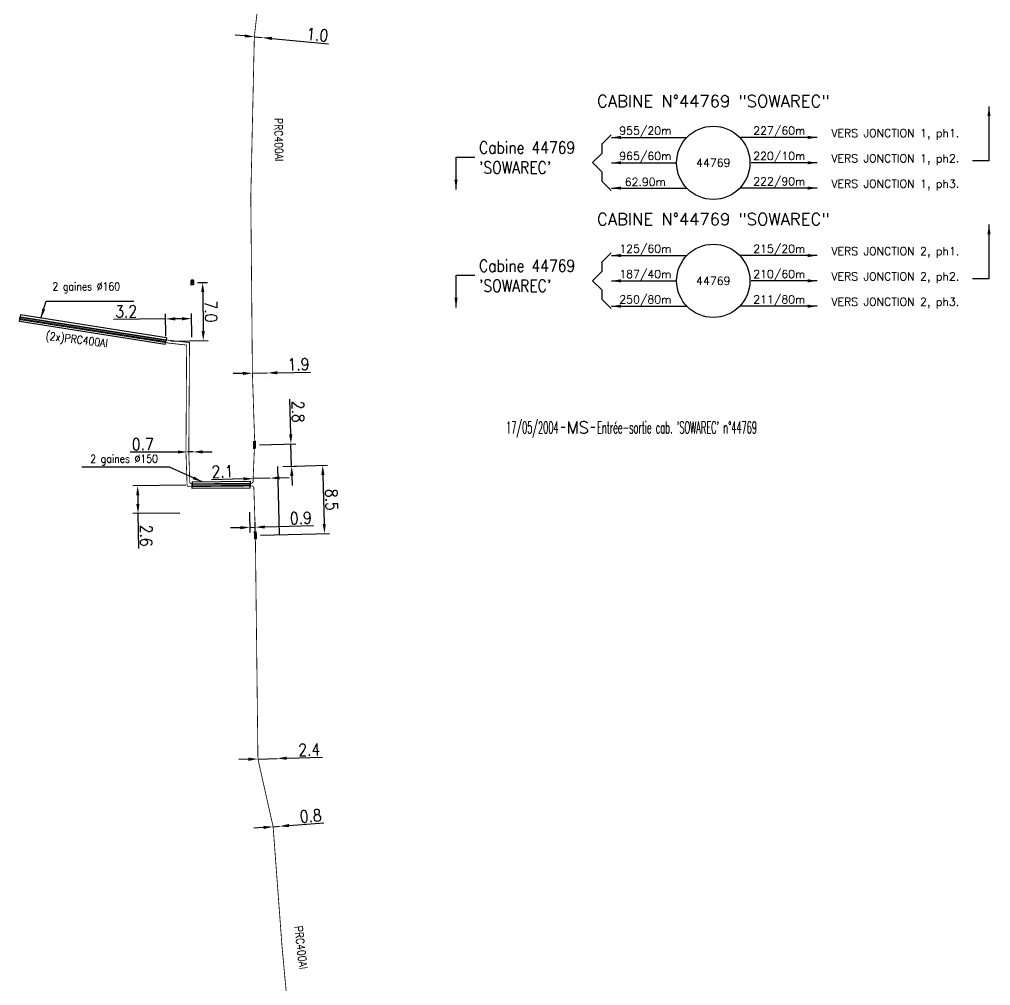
# Model space of a CAD drawing. Header units: millimetres. Extents: x 113190 to 114000, y 149000 to 149995.
# Drawn here: x 113713.7 to 113835, y 149608.7 to 149729.5 of the extents above; entities that cross this region are included whole.
import ezdxf
from ezdxf.enums import TextEntityAlignment as Align

# ---------------------------------------------------------------- set-up
doc = ezdxf.new("R2010")
doc.units = ezdxf.units.MM
doc.header["$PDMODE"] = 34
doc.layers.get('0').update_dxf_attribs({"linetype": 'CONTINUOUS'})
doc.layers.get('DEFPOINTS').update_dxf_attribs({"linetype": 'CONTINUOUS'})
for name, color, linetype in [('M_130', 3, 'M_ST_15'), ('M_300', 7, 'CONTINUOUS'), ('M_400', 7, 'CONTINUOUS'), ('W0400', 7, 'CONTINUOUS')]:
    doc.layers.add(name, color=color, linetype=linetype)
doc.styles.get("Standard").update_dxf_attribs({"font": 'romans.shx', "width": 0.85})
doc.linetypes.add('M_ST_15', pattern='A,5,-0.3,["XX",Standard,S=1,R=0,X=0,Y=-0.5],-2.5', length=7.8)
doc.dimstyles.get("Standard").update_dxf_attribs({"dimtxt": 1.5, "dimasz": 1.2, "dimexe": 0.625, "dimexo": 0.625, "dimgap": 0.25, "dimtad": 1, "dimdec": 1, "dimzin": 0, "dimdsep": 46, "dimtxsty": 'Standard', "dimcen": -0.5, "dimadec": 0, "dimazin": 0, "dimtfac": 1, "dimtdec": 1, "dimtmove": 0, "dimatfit": 3, "dimfxl": 0, "dimtolj": 1, "dimtzin": 0, "dimarcsym": 0})

# ---------------------------------------------------------------- blocks, each defined once
blk = doc.blocks.new('M_300_03')
at = {"color": 0, "linetype": 'Continuous'}
blk.add_solid([(-1, 0.375), (-1, -0.375), (1, 0.375), (1, -0.375)], dxfattribs=at)
at = {"color": 0, "linetype": 'Continuous', "width": 0.75, "flags": 3}
for tag, p in [('DEF_LEG', (0, -5)), ('DEF_COUP', (0, -7.5)), ('DEF_TYPE', (0, -10))]:
    blk.add_attdef(tag, text='', height=1.2, dxfattribs=at).set_placement(p, align=Align.MIDDLE)
blk = doc.blocks.new('*D7')
at = {"layer": 'DEFPOINTS', "color": 0, "linetype": 'Continuous', "transparency": 16777216}
for p in [(113731.92, 149692.01), (113731.95, 149689.24), (113735.18, 149689.12)]:
    blk.add_point(p, dxfattribs=at)
at = {"layer": 'M_400', "color": 0, "linetype": 'Continuous', "lineweight": -2, "transparency": 16777216}
for p, q in [((113731.92, 149692.01), (113725.42, 149691.93)), ((113731.95, 149689.87), (113731.91, 149692.63)), ((113733.95, 149692.03), (113733.12, 149692.02)), ((113735.18, 149689.75), (113735.14, 149692.67))]:
    blk.add_line(p, q, dxfattribs=at)
at = {"layer": 'M_400', "color": 0, "linetype": 'Continuous', "transparency": 16777216}
for points in [[(113733.12, 149692.22), (113733.12, 149691.82), (113731.92, 149692.01)], [(113733.95, 149692.23), (113733.95, 149691.83), (113735.15, 149692.05)]]:
    blk.add_solid(points, dxfattribs=at)
at = {"layer": 'M_400', "color": 0, "linetype": 'Continuous', "transparency": 16777216, "insert": (113726.99, 149692.95), "char_height": 1.5, "attachment_point": 5, "rotation": 0.6592}
blk.add_mtext('\\A1;3.2', dxfattribs=at)
blk = doc.blocks.new('*D8')
at = {"layer": 'DEFPOINTS', "color": 0, "linetype": 'Continuous', "transparency": 16777216}
for p in [(113735.27, 149696.55), (113731.95, 149689.24), (113736.63, 149689.29)]:
    blk.add_point(p, dxfattribs=at)
at = {"layer": 'M_400', "color": 0, "linetype": 'Continuous', "lineweight": -2, "transparency": 16777216}
for p, q in [((113735.9, 149696.56), (113737.17, 149696.57)), ((113736.56, 149695.36), (113736.62, 149690.49)), ((113732.58, 149689.25), (113737.26, 149689.3))]:
    blk.add_line(p, q, dxfattribs=at)
at = {"layer": 'M_400', "color": 0, "linetype": 'Continuous', "transparency": 16777216}
for points in [[(113736.76, 149695.37), (113736.36, 149695.36), (113736.55, 149696.56)], [(113736.82, 149690.5), (113736.42, 149690.49), (113736.63, 149689.29)]]:
    blk.add_solid(points, dxfattribs=at)
at = {"layer": 'M_400', "color": 0, "linetype": 'Continuous', "transparency": 16777216, "insert": (113737.59, 149692.94), "char_height": 1.5, "attachment_point": 5, "rotation": 270.6592}
blk.add_mtext('\\A1;7.0', dxfattribs=at)
blk = doc.blocks.new('GIS_MODF')
at = {"color": 0, "linetype": 'Continuous', "flags": 128}
for points in [[(-2.18, -0.01), (-1.68, -0.01)], [(1.52, -0.01), (2.02, -0.01)]]:
    blk.add_lwpolyline(points, dxfattribs=at)
at = {"color": 0, "linetype": 'Continuous', "width": 0.5}
blk.add_attdef('DATE', text='', height=1.5, dxfattribs=at).set_placement((-2.5, -0.8), align=Align.RIGHT)
at = {"color": 0, "linetype": 'Continuous', "width": 1.771291}
blk.add_attdef('USER', text='', height=1.5, dxfattribs=at).set_placement((-1.51, -0.8), (1.28, -0.8), align=Align.FIT)
at = {"color": 0, "linetype": 'Continuous', "width": 0.5}
blk.add_attdef('DESC', (2.29, -0.8), '', height=1.5, dxfattribs=at)
blk = doc.blocks.new('*D9')
at = {"layer": 'DEFPOINTS', "color": 0, "linetype": 'Continuous', "transparency": 16777216}
for p in [(113742.37, 149668.48), (113743.12, 149665.97), (113743.14, 149664.95)]:
    blk.add_point(p, dxfattribs=at)
at = {"layer": 'M_400', "color": 0, "linetype": 'Continuous', "lineweight": -2, "transparency": 16777216}
for p, q in [((113742.39, 149667.86), (113742.46, 149665.32)), ((113743.13, 149665.57), (113743.1, 149666.59)), ((113741.24, 149665.91), (113740.04, 149665.88)), ((113742.44, 149665.95), (113743.12, 149665.97)), ((113744.32, 149666), (113750.4, 149666.17))]:
    blk.add_line(p, q, dxfattribs=at)
at = {"layer": 'M_400', "color": 0, "linetype": 'Continuous', "transparency": 16777216}
for points in [[(113741.24, 149666.11), (113741.25, 149665.71), (113742.44, 149665.95)], [(113744.31, 149666.2), (113744.32, 149665.8), (113743.12, 149665.97)]]:
    blk.add_solid(points, dxfattribs=at)
at = {"layer": 'M_400', "color": 0, "linetype": 'Continuous', "transparency": 16777216, "insert": (113748.82, 149667.12), "char_height": 1.5, "attachment_point": 5, "rotation": 1.5848}
blk.add_mtext('\\A1;0.9', dxfattribs=at)
blk = doc.blocks.new('*D44')
at = {"layer": 'DEFPOINTS', "color": 0, "linetype": 'Continuous', "transparency": 16777216}
for p in [(113745.36, 149628.52), (113746.15, 149628.58), (113746.15, 149628.58)]:
    blk.add_point(p, dxfattribs=at)
at = {"layer": 'M_130', "color": 0, "linetype": 'Continuous', "lineweight": -2, "transparency": 16777216}
for p, q in [((113747.35, 149628.67), (113751.71, 149629)), ((113744.16, 149628.43), (113742.96, 149628.34)), ((113745.36, 149628.52), (113746.15, 149628.58)), ((113745.4, 149627.9), (113745.4, 149627.9)), ((113746.2, 149627.96), (113746.2, 149627.96))]:
    blk.add_line(p, q, dxfattribs=at)
at = {"layer": 'M_130', "color": 0, "linetype": 'Continuous', "transparency": 16777216}
for points in [[(113744.14, 149628.63), (113744.17, 149628.23), (113745.36, 149628.52)], [(113747.33, 149628.87), (113747.36, 149628.47), (113746.15, 149628.58)]]:
    blk.add_solid(points, dxfattribs=at)
at = {"layer": 'M_130', "color": 0, "linetype": 'Continuous', "transparency": 16777216, "insert": (113750.05, 149629.88), "char_height": 1.5, "attachment_point": 5, "rotation": 4.3777}
blk.add_mtext('\\A1;0.8', dxfattribs=at)
blk = doc.blocks.new('*D45')
at = {"layer": 'DEFPOINTS', "color": 0, "linetype": 'Continuous', "transparency": 16777216}
for p in [(113743.46, 149636.99), (113745.86, 149637.06), (113745.86, 149637.06)]:
    blk.add_point(p, dxfattribs=at)
at = {"layer": 'M_130', "color": 0, "linetype": 'Continuous', "lineweight": -2, "transparency": 16777216}
for p, q in [((113742.27, 149636.96), (113741.07, 149636.92)), ((113743.46, 149636.99), (113745.86, 149637.06)), ((113747.06, 149637.09), (113751.52, 149637.21))]:
    blk.add_line(p, q, dxfattribs=at)
at = {"layer": 'M_130', "color": 0, "linetype": 'Continuous', "transparency": 16777216}
for points in [[(113742.26, 149637.16), (113742.27, 149636.76), (113743.46, 149636.99)], [(113747.06, 149637.29), (113747.07, 149636.89), (113745.86, 149637.06)]]:
    blk.add_solid(points, dxfattribs=at)
at = {"layer": 'M_130', "color": 0, "linetype": 'Continuous', "transparency": 16777216, "insert": (113749.87, 149638.17), "char_height": 1.5, "attachment_point": 5, "rotation": 1.5848}
blk.add_mtext('\\A1;2.4', dxfattribs=at)
blk = doc.blocks.new('*D46')
at = {"layer": 'DEFPOINTS', "color": 0, "linetype": 'Continuous', "transparency": 16777216}
for p in [(113745.94, 149673.55), (113743.14, 149664.95), (113751.78, 149665.19)]:
    blk.add_point(p, dxfattribs=at)
at = {"layer": 'M_300', "color": 0, "linetype": 'Continuous', "lineweight": -2, "transparency": 16777216}
for p, q in [((113746.56, 149673.56), (113752.17, 149673.72)), ((113751.58, 149672.5), (113751.75, 149666.39)), ((113743.77, 149664.97), (113752.41, 149665.2))]:
    blk.add_line(p, q, dxfattribs=at)
at = {"layer": 'M_300', "color": 0, "linetype": 'Continuous', "transparency": 16777216}
for points in [[(113751.78, 149672.51), (113751.38, 149672.5), (113751.55, 149673.7)], [(113751.95, 149666.39), (113751.55, 149666.38), (113751.78, 149665.19)]]:
    blk.add_solid(points, dxfattribs=at)
at = {"layer": 'M_300', "color": 0, "linetype": 'Continuous', "transparency": 16777216, "insert": (113752.67, 149669.4), "char_height": 1.5, "attachment_point": 5, "rotation": 271.5848}
blk.add_mtext('\\A1;8.5', dxfattribs=at)
blk = doc.blocks.new('*D47')
at = {"layer": 'DEFPOINTS', "color": 0, "linetype": 'Continuous', "transparency": 16777216}
for p in [(113743.04, 149676.27), (113745.94, 149673.55), (113747.67, 149673.59)]:
    blk.add_point(p, dxfattribs=at)
at = {"layer": 'M_300', "color": 0, "linetype": 'Continuous', "lineweight": -2, "transparency": 16777216}
for p, q in [((113747.56, 149677.6), (113747.43, 149681.97)), ((113743.67, 149676.29), (113748.21, 149676.41)), ((113747.67, 149673.59), (113747.59, 149676.4)), ((113746.56, 149673.56), (113748.29, 149673.61)), ((113747.7, 149672.39), (113747.73, 149671.19))]:
    blk.add_line(p, q, dxfattribs=at)
at = {"layer": 'M_300', "color": 0, "linetype": 'Continuous', "transparency": 16777216}
for points in [[(113747.76, 149677.6), (113747.36, 149677.59), (113747.59, 149676.4)], [(113747.9, 149672.4), (113747.5, 149672.39), (113747.67, 149673.59)]]:
    blk.add_solid(points, dxfattribs=at)
at = {"layer": 'M_300', "color": 0, "linetype": 'Continuous', "transparency": 16777216, "insert": (113748.48, 149680.41), "char_height": 1.5, "attachment_point": 5, "rotation": 271.5848}
blk.add_mtext('\\A1;2.8', dxfattribs=at)
blk = doc.blocks.new('*D48')
at = {"layer": 'DEFPOINTS', "color": 0, "linetype": 'Continuous', "transparency": 16777216}
for p in [(113728.43, 149671.15), (113735.06, 149671.22), (113734.32, 149667.75)]:
    blk.add_point(p, dxfattribs=at)
at = {"layer": 'M_130', "color": 0, "linetype": 'Continuous', "lineweight": -2, "transparency": 16777216}
for p, q in [((113734.43, 149671.21), (113727.81, 149671.14)), ((113728.44, 149669.95), (113728.46, 149668.88)), ((113733.7, 149667.74), (113727.84, 149667.67)), ((113728.47, 149667.68), (113728.52, 149663.31))]:
    blk.add_line(p, q, dxfattribs=at)
at = {"layer": 'M_130', "color": 0, "linetype": 'Continuous', "transparency": 16777216}
for points in [[(113728.64, 149669.95), (113728.24, 149669.94), (113728.43, 149671.15)], [(113728.66, 149668.88), (113728.26, 149668.88), (113728.47, 149667.68)]]:
    blk.add_solid(points, dxfattribs=at)
at = {"layer": 'M_130', "color": 0, "linetype": 'Continuous', "transparency": 16777216, "insert": (113729.5, 149664.91), "char_height": 1.5, "attachment_point": 5, "rotation": 270.6231}
blk.add_mtext('\\A1;2.6', dxfattribs=at)
blk = doc.blocks.new('*D49')
at = {"layer": 'DEFPOINTS', "color": 0, "linetype": 'Continuous', "transparency": 16777216}
for p in [(113734.65, 149675.38), (113735.35, 149675.38), (113735.35, 149675.38)]:
    blk.add_point(p, dxfattribs=at)
at = {"layer": 'M_130', "color": 0, "linetype": 'Continuous', "lineweight": -2, "transparency": 16777216}
for p, q in [((113733.45, 149675.37), (113727.49, 149675.35)), ((113735.35, 149675.38), (113734.65, 149675.38)), ((113736.55, 149675.39), (113737.75, 149675.39))]:
    blk.add_line(p, q, dxfattribs=at)
at = {"layer": 'M_130', "color": 0, "linetype": 'Continuous', "transparency": 16777216}
for points in [[(113733.45, 149675.57), (113733.45, 149675.17), (113734.65, 149675.38)], [(113736.55, 149675.59), (113736.55, 149675.19), (113735.35, 149675.38)]]:
    blk.add_solid(points, dxfattribs=at)
at = {"layer": 'M_130', "color": 0, "linetype": 'Continuous', "transparency": 16777216, "insert": (113729.07, 149676.36), "char_height": 1.5, "attachment_point": 5, "rotation": 0.1917}
blk.add_mtext('\\A1;0.7', dxfattribs=at)
blk = doc.blocks.new('*D50')
at = {"layer": 'DEFPOINTS', "color": 0, "linetype": 'Continuous', "transparency": 16777216}
for p in [(113742.86, 149672.04), (113744.96, 149672.1), (113744.96, 149672.1)]:
    blk.add_point(p, dxfattribs=at)
at = {"layer": 'M_130', "color": 0, "linetype": 'Continuous', "lineweight": -2, "transparency": 16777216}
for p, q in [((113741.66, 149672.01), (113737.65, 149671.9)), ((113744.96, 149672.1), (113742.86, 149672.04)), ((113746.16, 149672.14), (113747.36, 149672.17))]:
    blk.add_line(p, q, dxfattribs=at)
at = {"layer": 'M_130', "color": 0, "linetype": 'Continuous', "transparency": 16777216}
for points in [[(113741.65, 149672.21), (113741.67, 149671.81), (113742.86, 149672.04)], [(113746.15, 149672.34), (113746.16, 149671.94), (113744.96, 149672.1)]]:
    blk.add_solid(points, dxfattribs=at)
at = {"layer": 'M_130', "color": 0, "linetype": 'Continuous', "transparency": 16777216, "insert": (113739.03, 149672.94), "char_height": 1.5, "attachment_point": 5, "rotation": 1.5848}
blk.add_mtext('\\A1;2.1', dxfattribs=at)
blk = doc.blocks.new('*D51')
at = {"layer": 'DEFPOINTS', "color": 0, "linetype": 'Continuous', "transparency": 16777216}
for p in [(113742.77, 149685.22), (113744.67, 149685.26), (113744.67, 149685.26)]:
    blk.add_point(p, dxfattribs=at)
at = {"layer": 'M_130', "color": 0, "linetype": 'Continuous', "lineweight": -2, "transparency": 16777216}
for p, q in [((113741.57, 149685.19), (113740.37, 149685.17)), ((113742.77, 149685.22), (113744.67, 149685.26)), ((113745.87, 149685.28), (113750.02, 149685.37)), ((113742.78, 149684.59), (113742.78, 149684.59)), ((113744.68, 149684.63), (113744.68, 149684.63))]:
    blk.add_line(p, q, dxfattribs=at)
at = {"layer": 'M_130', "color": 0, "linetype": 'Continuous', "transparency": 16777216}
for points in [[(113741.57, 149685.39), (113741.58, 149684.99), (113742.77, 149685.22)], [(113745.87, 149685.48), (113745.87, 149685.08), (113744.67, 149685.26)]]:
    blk.add_solid(points, dxfattribs=at)
at = {"layer": 'M_130', "color": 0, "linetype": 'Continuous', "transparency": 16777216, "insert": (113748.53, 149686.34), "char_height": 1.5, "attachment_point": 5, "rotation": 1.2102}
blk.add_mtext('\\A1;1.9', dxfattribs=at)
blk = doc.blocks.new('*D68')
at = {"layer": 'DEFPOINTS', "color": 0, "linetype": 'Continuous', "transparency": 16777216}
for p in [(113743.01, 149727.28), (113743.01, 149727.28), (113744, 149727.18)]:
    blk.add_point(p, dxfattribs=at)
at = {"layer": 'M_130', "color": 0, "linetype": 'Continuous', "lineweight": -2, "transparency": 16777216}
for p, q in [((113741.82, 149727.39), (113740.62, 149727.5)), ((113743.01, 149727.28), (113744, 149727.18)), ((113744.06, 149727.8), (113744.06, 149727.8)), ((113745.2, 149727.07), (113752.29, 149726.4))]:
    blk.add_line(p, q, dxfattribs=at)
at = {"layer": 'M_130', "color": 0, "linetype": 'Continuous', "transparency": 16777216}
for points in [[(113741.83, 149727.59), (113741.8, 149727.19), (113743.01, 149727.28)], [(113745.21, 149727.27), (113745.18, 149726.87), (113744, 149727.18)]]:
    blk.add_solid(points, dxfattribs=at)
at = {"layer": 'M_130', "color": 0, "linetype": 'Continuous', "transparency": 16777216, "insert": (113750.89, 149727.54), "char_height": 1.5, "attachment_point": 5, "rotation": 354.6098}
blk.add_mtext('\\A1;1.0', dxfattribs=at)
blk = doc.blocks.new('T400')
for p, q in [((-0.15, 0.3), (0.15, 0.3)), ((-0.15, -0.25), (-0.15, 0.3)), ((-0.15, 0.15), (0.15, 0.15)), ((-0.15, 0), (0.15, 0)), ((0.15, 0.3), (0.15, -0.25)), ((-0.15, -0.15), (0.15, -0.15)), ((-0.15, -0.25), (-0.15, -0.3)), ((-0.15, -0.3), (0.15, -0.3)), ((0.15, -0.3), (0.15, -0.25))]:
    blk.add_line(p, q)

msp = doc.modelspace()

# ---------------------------------------------------------------- linework, layer by layer
at = {"layer": 'DEFPOINTS'}
msp.add_line((113746.17, 149665.03), (113745.94, 149673.55), dxfattribs=at)
at = {"layer": 'M_130', "const_width": 0.1}
msp.add_lwpolyline([(113743.05, 149676.77), (113742.77, 149685.22), (113742.57, 149707.27), (113743.01, 149727.28), (113743.62, 149732.64)], dxfattribs=at)
at = {"layer": 'M_130', "linetype": 'Continuous', "flags": 128}
for points in [[(113787.59, 149715.04), (113786.43, 149713.87), (113786.43, 149712.7), (113785.27, 149711.55), (113786.43, 149710.4), (113786.43, 149709.23), (113787.59, 149708.06)], [(113787.59, 149700.28), (113786.43, 149699.11), (113786.43, 149697.94), (113785.27, 149696.79), (113786.43, 149695.64), (113786.43, 149694.47), (113787.59, 149693.3)]]:
    msp.add_lwpolyline(points, dxfattribs=at)
at = {"layer": 'M_130', "const_width": 0.1, "flags": 128}
for points in [[(113713.74, 149692.27), (113732.34, 149689.34), (113733.67, 149689.19)], [(113713.75, 149691.91), (113732.3, 149688.99), (113733.64, 149688.84)]]:
    msp.add_lwpolyline(points, dxfattribs=at)
for points in [[(113733.64, 149688.84), (113734.55, 149688.74), (113734.47, 149675.37), (113734.6, 149671.28, 0.407929), (113734.85, 149671.04), (113742.7, 149671.12, -0.407627), (113742.95, 149670.88), (113743.14, 149664.95)], [(113733.67, 149689.19), (113734.91, 149689.05), (113734.82, 149675.38), (113734.94, 149671.64, 0.407929), (113735.19, 149671.4), (113742.62, 149671.47, 0.419855), (113742.87, 149671.73), (113742.86, 149672.04), (113743.04, 149676.27)]]:
    msp.add_lwpolyline(points, format="xyb", dxfattribs=at)
at = {"layer": 'M_130', "ltscale": 0.5, "flags": 128}
msp.add_lwpolyline([(113743.14, 149664.95, 0.1, 0.1, 0), (113743.46, 149636.99, 0.1, 0.1, 0), (113745.36, 149628.52, 0.1, 0.1, 0), (113745.36, 149628.52, 0.1, 0.1, 0), (113746.47, 149613.57, 0.1, 0.1, 0), (113747.4, 149603.53, 0.1, 0.1, 0), (113750.83, 149591.82, 0.1, 0.1, 0), (113759.13, 149570.85, 0.1, 0.1, 0), (113759.13, 149570.85, 0.1, 0.1, 0), (113759.13, 149570.85, 0.1, 0.1, 0), (113775.71, 149547.49, 0.1, 0.1, 0), (113793.24, 149531.11, 0.1, 0.1, 0), (113794.91, 149529.7, 0.1, 0.1, 0), (113796.84, 149527.45, 0.1, 0.1, 0), (113800.47, 149523.83, 0.1, 0.1, 0), (113802.51, 149522.03, 0.1, 0.1, 0), (113807.12, 149518.89, 0.1, 0.1, 0), (113811.9, 149515.94, 0.1, 0.1, 0), (113816.4, 149512.98, 0.1, 0.1, 0), (113817.99, 149512.3, 0.1, 0.1, 0), (113818.21, 149513.19, 0, 0, 0)], format="xyseb", dxfattribs=at)
at = {"layer": 'M_130', "linetype": 'Continuous'}
for centre in [(113800.37, 149711.53), (113800.37, 149696.77)]:
    msp.add_circle(centre, 4.58, dxfattribs=at)
at = {"layer": 'M_400', "color": 7, "linetype": 'CONTINUOUS'}
for p, q in [((113713.73, 149692.17), (113713.69, 149691.92)), ((113713.71, 149692.02), (113713.74, 149692.27)), ((113731.94, 149689.15), (113713.71, 149692.02)), ((113731.96, 149689.3), (113713.73, 149692.17)), ((113713.78, 149692.51), (113713.74, 149692.27)), ((113732.02, 149689.64), (113713.78, 149692.51)), ((113713.65, 149691.67), (113713.69, 149691.92)), ((113731.88, 149688.81), (113713.65, 149691.67)), ((113732.02, 149689.64), (113731.98, 149689.4)), ((113731.88, 149688.81), (113731.92, 149689.05)), ((113731.96, 149689.3), (113731.92, 149689.05)), ((113731.94, 149689.15), (113731.98, 149689.4)), ((113735.24, 149671.65), (113742.47, 149671.72)), ((113735.24, 149671.65), (113735.25, 149671.4)), ((113735.25, 149671.15), (113735.25, 149671.4)), ((113742.47, 149671.72), (113742.47, 149671.47)), ((113742.48, 149671.22), (113742.47, 149671.47)), ((113742.47, 149671.37), (113735.25, 149671.3)), ((113735.25, 149671.3), (113735.25, 149671.05)), ((113735.25, 149671.15), (113742.48, 149671.22)), ((113735.25, 149670.8), (113735.25, 149671.05)), ((113742.48, 149670.87), (113735.25, 149670.8)), ((113742.47, 149671.37), (113742.48, 149671.12)), ((113742.48, 149670.87), (113742.48, 149671.12))]:
    msp.add_line(p, q, dxfattribs=at)

# ---------------------------------------------------------------- block references
at = {"layer": 'M_130', "linetype": 'Continuous'}
ref = msp.add_blockref('GIS_MODF', (113783.55, 149678.49), dxfattribs=at)
ref.add_attrib('DATE', '17/05/2004', dxfattribs={"layer": '0', "color": 0, "linetype": 'Continuous', "height": 1.5, "width": 0.5}).set_placement((113781.04, 149677.69), align=Align.RIGHT)
ref.add_attrib('USER', 'MS', dxfattribs={"layer": '0', "color": 0, "linetype": 'Continuous', "height": 1.5, "width": 0.950449}).set_placement((113782.04, 149677.69), (113784.82, 149677.69), align=Align.FIT)
ref.add_attrib('DESC', "Entrée-sortie cab. 'SOWAREC' n°44769", (113785.84, 149677.69), dxfattribs={"layer": '0', "color": 0, "linetype": 'Continuous', "height": 1.5, "width": 0.5})
at = {"layer": 'M_300', "xscale": 0.5, "yscale": 0.5, "zscale": 0.5, "rotation": 271.0216695884606}
for p in [(113743.04, 149676.27), (113743.14, 149664.95)]:
    msp.add_blockref('M_300_03', p, dxfattribs=at)
at = {"layer": 'W0400', "rotation": 180.6231457991433}
msp.add_blockref('T400', (113735.27, 149696.55), dxfattribs=at)

# ---------------------------------------------------------------- texts
at = {"layer": 'M_130'}
for s, height, p in [('CABINE N%%D44769 "SOWAREC"', 1.5, (113800.37, 149719.24)), ('955/20m', 1, (113791.88, 149715.48)), ('227/60m', 1, (113808.62, 149715.48)), ('VERS JONCTION 1, ph1.', 1, (113823.12, 149715.08)), ('965/60m', 1, (113791.88, 149712.31)), ('220/10m', 1, (113808.62, 149712.31)), ('44769', 1, (113800.37, 149711.53)), ('VERS JONCTION 1, ph2.', 1, (113823.12, 149711.92)), ('62.90m', 1, (113791.88, 149709.14)), ('222/90m', 1, (113808.62, 149709.14)), ('VERS JONCTION 1, ph3.', 1, (113823.12, 149708.75)), ('CABINE N%%D44769 "SOWAREC"', 1.5, (113800.37, 149704.48)), ('125/60m', 1, (113791.88, 149700.72)), ('215/20m', 1, (113808.62, 149700.72)), ('VERS JONCTION 2, ph1.', 1, (113823.12, 149700.32)), ('187/40m', 1, (113791.88, 149697.55)), ('210/60m', 1, (113808.62, 149697.55)), ('44769', 1, (113800.37, 149696.77)), ('VERS JONCTION 2, ph2.', 1, (113823.12, 149697.16)), ('250/80m', 1, (113791.88, 149694.38)), ('211/80m', 1, (113808.62, 149694.38)), ('VERS JONCTION 2, ph3.', 1, (113823.12, 149693.99))]:
    msp.add_text(s, height=height, dxfattribs=at).set_placement(p, align=Align.MIDDLE)
at = {"layer": 'M_130', "linetype": 'Continuous', "width": 0.85}
for rotation, p in [(271.2308, (113745.51, 149717.12)), (276.7742, (113748.02, 149616.06))]:
    msp.add_text('PRC400Al', height=1, rotation=rotation, dxfattribs=at).set_placement(p)
at = {"layer": 'M_130', "width": 0.85}
msp.add_text('(2x)PRC400Al', height=1, rotation=352.7782, dxfattribs=at).set_placement((113716.89, 149689.44))
at = {"layer": 'M_130', "char_height": 1.5, "width": 13.8388, "attachment_point": 1}
for insert in [(113771.09, 149714.18), (113771.09, 149699.41)]:
    msp.add_mtext("Cabine 44769 'SOWAREC'", dxfattribs=dict(at, insert=insert))
at = {"layer": 'M_400', "char_height": 1}
for s, insert, attachment_point in [('2 gaines %%C160', (113717.78, 149695.91), 4), ('2 gaines %%C150', (113730.96, 149674.37), 6)]:
    msp.add_mtext(s, dxfattribs=dict(at, insert=insert, attachment_point=attachment_point))

# ---------------------------------------------------------------- dimensions: what is measured, and where the dimension line sits
at = {"layer": 'M_130', "linetype": 'Continuous'}
for base, p1, p2, angle, picture, middle in [((113743.01, 149727.28), (113744, 149727.18), (113743.01, 149727.28), 174.6098, '*D68', (113750.8, 149726.54)), ((113744.67, 149685.26), (113742.77, 149685.22), (113744.67, 149685.26), 181.2102, '*D51', (113748.56, 149685.34)), ((113735.35, 149675.38), (113734.65, 149675.38), (113735.35, 149675.38), 180.1917, '*D49', (113729.08, 149675.36)), ((113744.96, 149672.1), (113742.86, 149672.04), (113744.96, 149672.1), 181.5848, '*D50', (113739.06, 149671.94)), ((113745.86, 149637.06), (113743.46, 149636.99), (113745.86, 149637.06), 181.5848, '*D45', (113749.9, 149637.17)), ((113746.15, 149628.58), (113745.36, 149628.52), (113746.15, 149628.58), 184.3777, '*D44', (113750.13, 149628.88))]:
    dim = msp.add_linear_dim(base=base, p1=p1, p2=p2, angle=angle, dimstyle='Standard', dxfattribs=at)
    dim.commit()
    dim.dimension.update_dxf_attribs({"geometry": picture, "text_midpoint": middle, "dimtype": 160})
dim = msp.add_linear_dim(base=(113728.43, 149671.15), p1=(113734.32, 149667.75), p2=(113735.06, 149671.22), angle=270.6231, text='2.6', dimstyle='Standard', dxfattribs=at)
dim.commit()
dim.dimension.update_dxf_attribs({"geometry": '*D48', "text_midpoint": (113728.5, 149664.9), "dimtype": 160})
at = {"layer": 'M_300', "linetype": 'Continuous'}
dim = msp.add_linear_dim(base=(113747.67, 149673.59), p1=(113743.04, 149676.27), p2=(113745.94, 149673.55), angle=91.5848, text='2.8', dimstyle='Standard', dxfattribs=at)
dim.commit()
dim.dimension.update_dxf_attribs({"geometry": '*D47', "text_midpoint": (113747.48, 149680.38), "dimtype": 160})
dim = msp.add_linear_dim(base=(113751.78, 149665.19), p1=(113745.94, 149673.55), p2=(113743.14, 149664.95), angle=91.5848, dimstyle='Standard', dxfattribs=at)
dim.commit()
dim.dimension.update_dxf_attribs({"geometry": '*D46', "text_midpoint": (113751.67, 149669.37), "dimtype": 160})
at = {"layer": 'M_400', "linetype": 'Continuous'}
for base, p1, p2, angle, text, picture, middle in [((113736.63, 149689.29), (113735.27, 149696.55), (113731.95, 149689.24), 270.6592, '7.0', '*D8', (113736.59, 149692.93)), ((113743.12, 149665.97), (113742.37, 149668.48), (113743.14, 149664.95), 1.5848, '0.9', '*D9', (113748.85, 149666.12))]:
    dim = msp.add_linear_dim(base=base, p1=p1, p2=p2, angle=angle, text=text, dimstyle='Standard', dxfattribs=at)
    dim.commit()
    dim.dimension.update_dxf_attribs({"geometry": picture, "text_midpoint": middle, "dimtype": 160})
dim = msp.add_linear_dim(base=(113731.92, 149692.01), p1=(113735.18, 149689.12), p2=(113731.95, 149689.24), angle=180.6592, dimstyle='Standard', dxfattribs=at)
dim.commit()
dim.dimension.update_dxf_attribs({"geometry": '*D7', "text_midpoint": (113727, 149691.95), "dimtype": 160})

# ---------------------------------------------------------------- leaders
at = {"layer": 'M_130', "linetype": 'Continuous'}
for points in [[(113834.83, 149718.56), (113834.83, 149711.78), (113832.77, 149711.78)], [(113787.63, 149714.7), (113797.06, 149714.7)], [(113813.37, 149714.7), (113803.82, 149714.7)], [(113768.22, 149708.21), (113768.22, 149712.24), (113770.58, 149712.24)], [(113787.65, 149711.53), (113795.79, 149711.53)], [(113813.35, 149711.53), (113805.09, 149711.53)], [(113787.63, 149708.37), (113797.06, 149708.37)], [(113813.37, 149708.37), (113803.82, 149708.37)], [(113834.83, 149703.8), (113834.83, 149697.02), (113832.77, 149697.02)], [(113787.63, 149699.94), (113797.06, 149699.94)], [(113813.37, 149699.94), (113803.82, 149699.94)], [(113768.22, 149693.45), (113768.22, 149697.48), (113770.58, 149697.48)], [(113787.65, 149696.77), (113795.79, 149696.77)], [(113813.35, 149696.77), (113805.09, 149696.77)], [(113787.63, 149693.6), (113797.06, 149693.6)], [(113813.37, 149693.6), (113803.82, 149693.6)]]:
    msp.add_leader(points, dimstyle='Standard', dxfattribs=at)
at = {"layer": 'M_400', "annotation_type": 0, "has_hookline": 1, "text_width": 9.51}
for points, hookline_direction in [([(113716.34, 149692.11), (113717, 149694.22), (113718.2, 149694.22)], 0), ([(113736.48, 149671.66), (113732.41, 149673.46), (113731.21, 149673.46)], 1)]:
    msp.add_leader(points, dimstyle='Standard', dxfattribs=dict(at, hookline_direction=hookline_direction))

doc.saveas('drawing.dxf')
